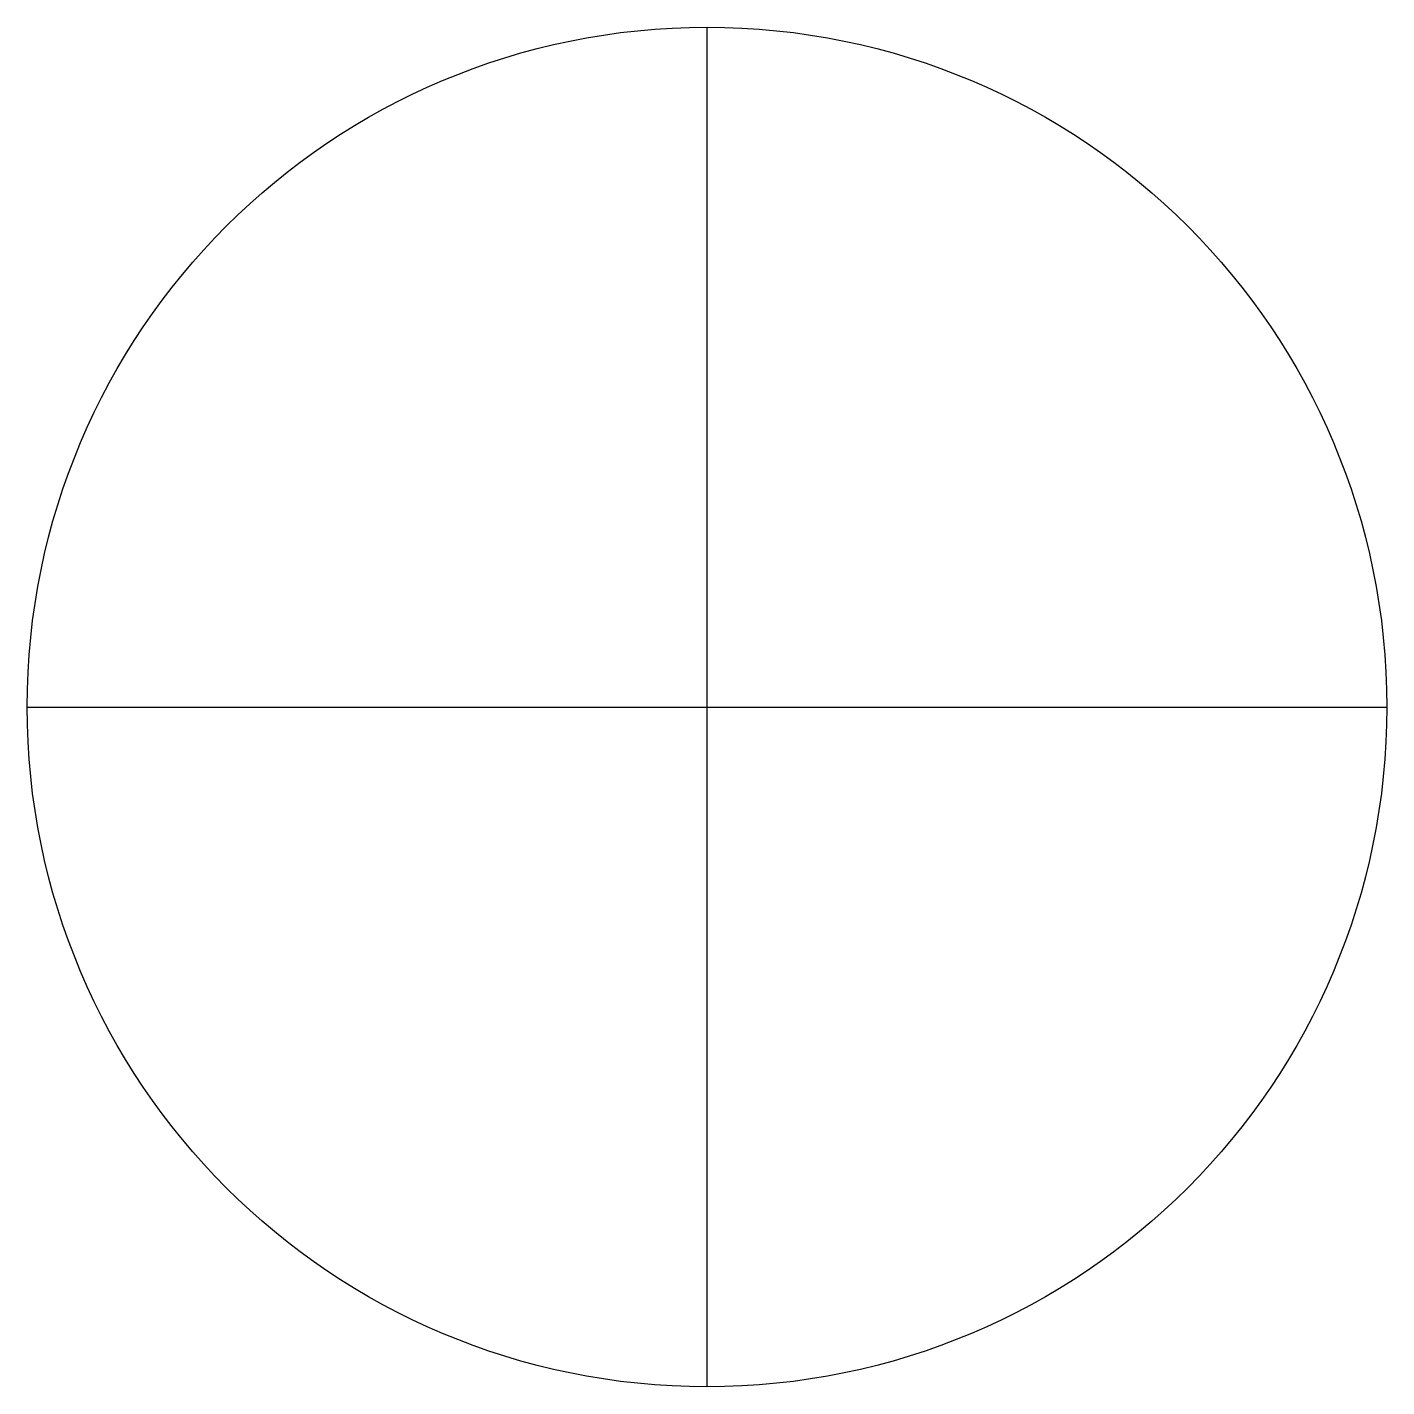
# Model space of a CAD drawing. Extents: x -75 to 75, y -75 to 75.
import ezdxf

# ---------------------------------------------------------------- set-up
doc = ezdxf.new("R2010")
doc.units = 0
doc.layers.get('0').update_dxf_attribs({"linetype": 'CONTINUOUS'})

msp = doc.modelspace()

# ---------------------------------------------------------------- linework, layer by layer
for p, q in [((0, -75), (0, 75)), ((-75, 0), (75, 0))]:
    msp.add_line(p, q)
msp.add_circle((0, 0), 75)

doc.saveas('drawing.dxf')
